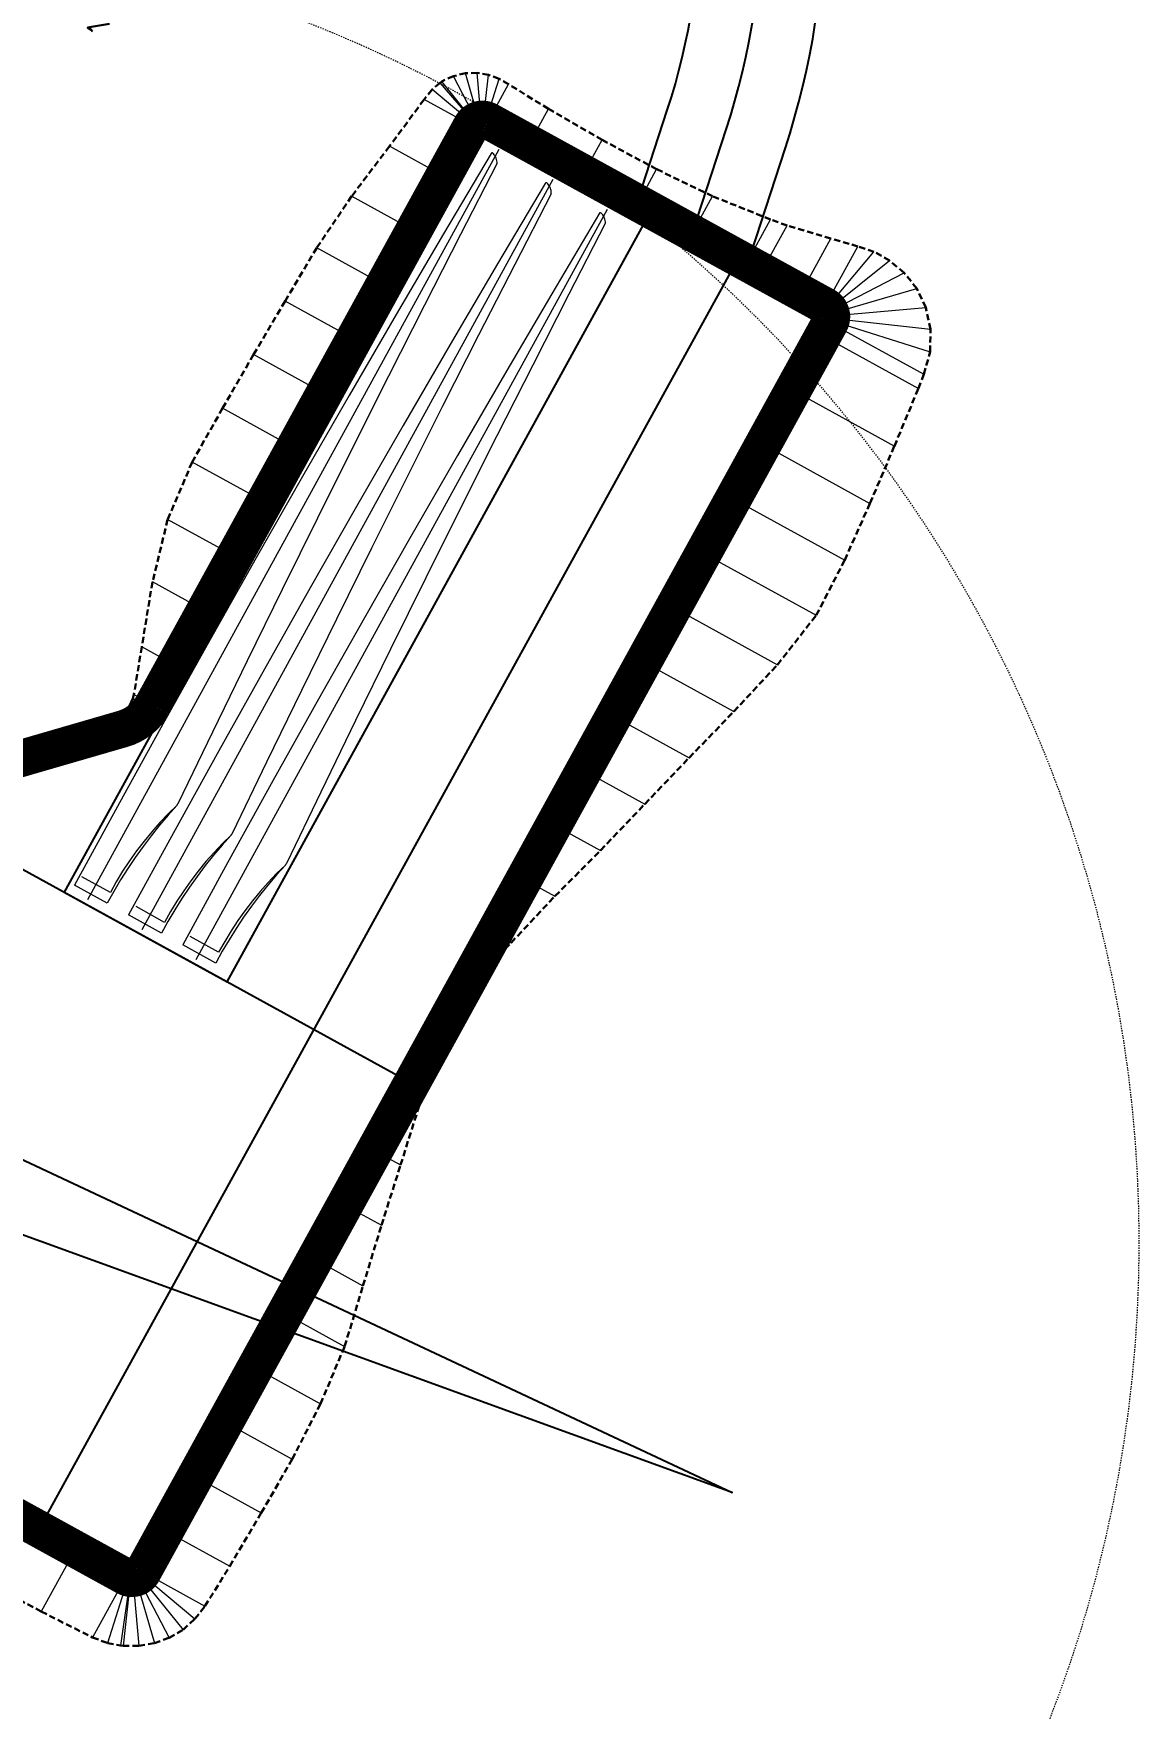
# Model space of a CAD drawing. Header units: metres. Extents: x 544752 to 548977, y 1840603 to 1844608.
# Drawn here: x 548340 to 548429.2, y 1841579.4 to 1841714.5 of the extents above; entities that cross this region are included whole.
import ezdxf

# ---------------------------------------------------------------- set-up
doc = ezdxf.new("R2010")
doc.units = ezdxf.units.M
doc.header["$MEASUREMENT"] = 0
doc.linetypes.add('ACAD_ISO02W100', pattern=[15, 12, -3])
doc.linetypes.add('Anordnung Grundriss$0$GESTRICHELT', pattern=[0.75, 0.5, -0.25])
doc.layers.add('Anordnung Grundriss$0$FBC-Windkraftstandort', color=7, linetype='Continuous')
doc.layers.add('C-ROAD', color=7, linetype='Continuous')
for name, color, linetype, lineweight in [('C-ROAD-CORR', 5, 'Continuous', 0), ('C-ROAD-SAMP-TEXT', 11, 'Continuous', 0), ('C-ROAD-STAN', 11, 'Continuous', 0), ('Line5', 5, 'Continuous', 13), ('Line7', 7, 'Continuous', 20), ('Đường', 5, 'ACAD_ISO02W100', 5)]:
    doc.layers.add(name, color=color, linetype=linetype, lineweight=lineweight)

# ---------------------------------------------------------------- blocks, each defined once
blk = doc.blocks.new('TB')
at = {"layer": 'Anordnung Grundriss$0$FBC-Windkraftstandort', "color": 1, "ltscale": 0.2}
blk.add_lwpolyline([(-10.82, 8.26), (15.12, 74.06), (-4.2, 8.21)], dxfattribs=at)
at = {"layer": 'Defpoints', "color": 5, "linetype": 'Anordnung Grundriss$0$GESTRICHELT', "lineweight": 5, "ltscale": 0.2}
blk.add_circle((-0.4, 0), 105.73, dxfattribs=at)
blk = doc.blocks.new('FREFEWRFERWF')
at = {"layer": 'Line5', "color": 5}
for p, q in [((-12.76, -0.82), (-14.44, 70.21)), ((-7.21, -0.68), (-8.89, 70.34)), ((-1.67, -0.55), (-3.35, 70.47)), ((-14.24, 0.57), (-11.33, 0.64)), ((-8.7, 0.7), (-5.79, 0.77)), ((-3.36, -0.08), (0, 0)), ((-3.16, 0.83), (-0.25, 0.9)), ((-14.45, -0.34), (-11.09, -0.26)), ((-8.91, -0.21), (-5.54, -0.13))]:
    blk.add_line(p, q, dxfattribs=at)
at = {"layer": 'Line5', "color": 5, "flags": 128}
for points in [[(-14.86, 69.09), (-14.81, 69.18), (-14.74, 69.28), (-14.67, 69.36), (-14.59, 69.44), (-14.5, 69.5), (-14.4, 69.56), (-14.3, 69.61), (-14.19, 69.65), (-14.08, 69.68)], [(-14.08, 69.68), (-14.07, 69.68), (-14.05, 69.68), (-14.03, 69.67), (-14.02, 69.67), (-14, 69.65), (-13.99, 69.64), (-13.98, 69.63), (-13.98, 69.61), (-13.98, 69.59)], [(-13.98, 69.59), (-13.51, 61.84), (-13.08, 54.08), (-12.69, 46.32), (-12.33, 38.56), (-12.01, 30.8), (-11.73, 23.04), (-11.48, 15.27), (-11.26, 7.5), (-11.09, -0.26)], [(-9.32, 69.22), (-9.27, 69.32), (-9.2, 69.41), (-9.13, 69.49), (-9.04, 69.57), (-8.95, 69.64), (-8.86, 69.69), (-8.76, 69.74), (-8.65, 69.78), (-8.54, 69.81)], [(-8.54, 69.81), (-8.52, 69.81), (-8.51, 69.81), (-8.49, 69.8), (-8.47, 69.8), (-8.46, 69.79), (-8.45, 69.77), (-8.44, 69.76), (-8.44, 69.74), (-8.43, 69.72)], [(-8.43, 69.72), (-7.97, 61.97), (-7.54, 54.21), (-7.15, 46.45), (-6.79, 38.69), (-6.47, 30.93), (-6.18, 23.17), (-5.93, 15.4), (-5.72, 7.64), (-5.54, -0.13)], [(-3.78, 69.35), (-3.72, 69.45), (-3.66, 69.54), (-3.58, 69.62), (-3.5, 69.7), (-3.41, 69.77), (-3.31, 69.83), (-3.21, 69.87), (-3.11, 69.91), (-3, 69.94)], [(-3, 69.94), (-2.98, 69.94), (-2.96, 69.94), (-2.95, 69.94), (-2.93, 69.93), (-2.92, 69.92), (-2.91, 69.9), (-2.9, 69.89), (-2.89, 69.87), (-2.89, 69.86)], [(-2.89, 69.86), (-2.43, 62.1), (-2, 54.34), (-1.6, 46.58), (-1.25, 38.82), (-0.93, 31.06), (-0.64, 23.3), (-0.39, 15.53), (-0.18, 7.77), (0, 0)], [(-14.87, 69.05), (-14.9, 62.45), (-14.95, 55.86), (-15.03, 49.26), (-15.12, 42.67), (-15.24, 36.07), (-15.39, 29.48), (-15.56, 22.88), (-15.75, 16.29), (-15.96, 9.7)], [(-14.87, 69.05), (-14.87, 69.05), (-14.87, 69.06), (-14.87, 69.06), (-14.87, 69.07), (-14.87, 69.07), (-14.87, 69.07), (-14.87, 69.08), (-14.87, 69.08), (-14.86, 69.09)], [(-9.33, 69.18), (-9.36, 62.58), (-9.41, 55.99), (-9.48, 49.39), (-9.58, 42.8), (-9.7, 36.2), (-9.85, 29.61), (-10.01, 23.01), (-10.2, 16.42), (-10.42, 9.83)], [(-9.33, 69.18), (-9.33, 69.18), (-9.33, 69.19), (-9.33, 69.19), (-9.33, 69.2), (-9.33, 69.2), (-9.33, 69.21), (-9.33, 69.21), (-9.32, 69.21), (-9.32, 69.22)], [(-3.79, 69.31), (-3.82, 62.71), (-3.87, 56.12), (-3.94, 49.52), (-4.04, 42.93), (-4.16, 36.33), (-4.3, 29.74), (-4.47, 23.14), (-4.66, 16.55), (-4.87, 9.96)], [(-3.79, 69.31), (-3.79, 69.31), (-3.79, 69.32), (-3.79, 69.32), (-3.79, 69.33), (-3.78, 69.33), (-3.78, 69.34), (-3.78, 69.34), (-3.78, 69.35), (-3.78, 69.35)], [(-10.4, 9.69), (-10.4, 9.7), (-10.41, 9.72), (-10.41, 9.73), (-10.41, 9.75), (-10.41, 9.76), (-10.42, 9.78), (-10.42, 9.8), (-10.42, 9.81), (-10.42, 9.83)], [(-4.86, 9.82), (-4.86, 9.83), (-4.86, 9.85), (-4.87, 9.86), (-4.87, 9.88), (-4.87, 9.9), (-4.87, 9.91), (-4.87, 9.93), (-4.87, 9.94), (-4.87, 9.96)], [(-4.86, 9.82), (-4.51, 8.85), (-4.21, 7.88), (-3.94, 6.89), (-3.72, 5.9), (-3.53, 4.9), (-3.38, 3.89), (-3.26, 2.87), (-3.19, 1.85), (-3.16, 0.83)], [(-4.86, 9.82), (-4.56, 8.74), (-4.29, 7.66), (-4.06, 6.57), (-3.86, 5.47), (-3.69, 4.37), (-3.56, 3.26), (-3.46, 2.15), (-3.39, 1.04), (-3.36, -0.08)], [(-15.94, 9.55), (-15.95, 9.57), (-15.95, 9.59), (-15.95, 9.6), (-15.96, 9.62), (-15.96, 9.63), (-15.96, 9.65), (-15.96, 9.67), (-15.96, 9.68), (-15.96, 9.7)], [(-15.94, 9.55), (-15.6, 8.59), (-15.3, 7.62), (-15.03, 6.63), (-14.8, 5.64), (-14.61, 4.63), (-14.46, 3.63), (-14.35, 2.61), (-14.28, 1.59), (-14.24, 0.57)], [(-15.94, 9.55), (-15.64, 8.48), (-15.38, 7.4), (-15.14, 6.31), (-14.95, 5.21), (-14.78, 4.11), (-14.65, 3), (-14.55, 1.89), (-14.48, 0.77), (-14.45, -0.34)], [(-10.4, 9.69), (-10.06, 8.72), (-9.75, 7.75), (-9.49, 6.76), (-9.26, 5.77), (-9.07, 4.77), (-8.92, 3.76), (-8.81, 2.74), (-8.73, 1.72), (-8.7, 0.7)], [(-10.4, 9.69), (-10.1, 8.61), (-9.83, 7.53), (-9.6, 6.44), (-9.4, 5.34), (-9.24, 4.24), (-9.1, 3.13), (-9, 2.02), (-8.94, 0.9), (-8.91, -0.21)]]:
    blk.add_lwpolyline(points, dxfattribs=at)
at = {"layer": 'Line7', "color": 7}
for p, q in [((-10.41, 9.76), (-10.41, 9.76)), ((-10.41, 9.76), (-10.41, 9.76)), ((-10.41, 9.76), (-10.41, 9.76)), ((-5.78, 9.87), (-5.78, 9.87)), ((-5.78, 9.87), (-5.78, 9.87)), ((-5.78, 9.87), (-5.78, 9.87)), ((-4.87, 9.89), (-4.87, 9.89)), ((-4.87, 9.89), (-4.87, 9.89)), ((-4.87, 9.89), (-4.87, 9.89)), ((-0.24, 10), (-0.24, 10)), ((-0.24, 10), (-0.24, 10)), ((-0.24, 10), (-0.24, 10)), ((-15.96, 9.63), (-15.96, 9.63)), ((-15.96, 9.63), (-15.96, 9.63)), ((-15.96, 9.63), (-15.96, 9.63)), ((-11.32, 9.73), (-11.32, 9.73)), ((-11.32, 9.73), (-11.32, 9.73)), ((-11.32, 9.73), (-11.32, 9.73))]:
    blk.add_line(p, q, dxfattribs=at)
blk = doc.blocks.new('RFEWF34RF')
blk.add_lwpolyline([(467558.37, 1441381.47), (467628.37, 1441381.47), (467628.37, 1441366.47), (467558.37, 1441366.47)], close=True)
at = {"xscale": 0.9, "yscale": 0.9714285714285716, "zscale": 0.9714285714285716, "rotation": 268.6444939923905}
blk.add_blockref('FREFEWRFERWF', (467559.27, 1441366.93), dxfattribs=at)
blk = doc.blocks.new('GFERFERF')
blk.add_lwpolyline([(467513.37, 1441358.47), (467628.37, 1441358.47), (467628.37, 1441366.47), (467513.37, 1441366.47)], close=True)
blk = doc.blocks.new('VƯERFEWRFER')
blk.add_lwpolyline([(467558.37, 1441403.47), (467513.37, 1441403.47), (467513.37, 1441358.47), (467558.37, 1441358.47)], close=True)
blk = doc.blocks.new('fcwdăed')
at = {"xscale": -1, "rotation": 19.89216182940478}
for name, p in [('GFERFERF', (1396356.81, 242240.54, -3.32)), ('VƯERFEWRFER', (1396369.4, 242205.74, -3.32)), ('RFEWF34RF', (1396367.36, 242211.39, -3.32))]:
    blk.add_blockref(name, p, dxfattribs=at)
blk = doc.blocks.new('STA')
blk.add_circle((0, 0), 0.036)
blk = doc.blocks.new('PI')
h = blk.add_hatch(color=256)
h.dxf.hatch_style = 1
h.paths.add_polyline_path([(0.011, 0, 1), (-0.011, 0, 1)])
at = {"xscale": 0.3048, "yscale": 0.3048, "zscale": 0.3048}
blk.add_blockref('STA', (0, 0), dxfattribs=at)

msp = doc.modelspace()

# ---------------------------------------------------------------- linework, layer by layer
at = {"elevation": 524.81}
for points in [[(548397.89, 1841696.85), (548400.61, 1841705.2, 0.16172), (548400.4, 1841746.18), (548382.92, 1841797.88)], [(548393.13, 1841698.4), (548395.86, 1841706.75, 0.16172), (548395.66, 1841744.58), (548378.18, 1841796.28)], [(548388.38, 1841699.95), (548391.11, 1841708.3, 0.16172), (548390.92, 1841742.98), (548373.45, 1841794.68)]]:
    msp.add_lwpolyline(points, format="xyb", dxfattribs=at)
at = {"layer": 'C-ROAD', "color": 3, "linetype": 'Continuous', "lineweight": 13}
for p, q in [((548375.8, 1841707.93), (548375.32, 1841707.06)), ((548376.68, 1841707.45), (548375.8, 1841707.93)), ((548404.71, 1841692.03), (548403.84, 1841692.51)), ((548404.23, 1841691.15), (548404.71, 1841692.03)), ((548349.62, 1841660.32), (548348.81, 1841658.86)), ((548348.81, 1841658.86), (548347.21, 1841658.4)), ((548347.46, 1841589.99), (548348.33, 1841589.51)), ((548348.33, 1841589.51), (548348.82, 1841590.39))]:
    msp.add_line(p, q, dxfattribs=at)
at = {"layer": 'C-ROAD', "color": 1, "linetype": 'ACAD_ISO02W100', "lineweight": -3, "ltscale": 0.1, "const_width": 3, "flags": 128}
for points in [[(548376.68, 1841707.45, 0.414211), (548375.32, 1841707.06)], [(548404.23, 1841691.15, 0.414214), (548403.84, 1841692.51)], [(548349.62, 1841660.32, -0.19891), (548347.21, 1841658.4)], [(548347.46, 1841589.99, 0.414214), (548348.82, 1841590.39)]]:
    msp.add_lwpolyline(points, format="xyb", dxfattribs=at)
at = {"layer": 'C-ROAD', "color": 1, "linetype": 'ACAD_ISO02W100', "lineweight": 60, "ltscale": 0.1, "const_width": 3, "flags": 128}
for points in [[(548403.84, 1841692.51), (548376.68, 1841707.45)], [(548375.32, 1841707.06), (548349.62, 1841660.32)], [(548348.82, 1841590.39), (548404.23, 1841691.15)], [(548347.21, 1841658.4), (548330.2, 1841653.46)], [(548308.03, 1841611.68), (548347.46, 1841589.99)]]:
    msp.add_lwpolyline(points, dxfattribs=at)
at = {"layer": 'C-ROAD-CORR', "color": 160, "linetype": 'Continuous'}
for p, q in [((548376.11, 1841707.57, 524.82), (548375.78, 1841711.31, 522.32)), ((548376.11, 1841707.57, 524.82), (548375.78, 1841711.31, 522.32)), ((548376.11, 1841707.57, 524.82), (548375.78, 1841711.31, 522.32)), ((548376.11, 1841707.57, 524.82), (548375.78, 1841711.31, 522.32)), ((548375.43, 1841707.22, 524.83), (548372.15, 1841709.97, 521.98)), ((548375.43, 1841707.22, 524.83), (548372.15, 1841709.97, 521.98)), ((548375.43, 1841707.22, 524.83), (548372.15, 1841709.97, 521.98)), ((548375.43, 1841707.22, 524.83), (548372.15, 1841709.97, 521.98)), ((548375.54, 1841707.33, 524.83), (548372.78, 1841710.51, 522.02)), ((548375.54, 1841707.33, 524.83), (548372.78, 1841710.51, 522.02)), ((548375.54, 1841707.33, 524.83), (548372.78, 1841710.51, 522.02)), ((548375.54, 1841707.33, 524.83), (548372.78, 1841710.51, 522.02)), ((548375.57, 1841707.35, 524.83), (548372.94, 1841710.63, 522.03)), ((548375.57, 1841707.35, 524.83), (548372.94, 1841710.63, 522.03)), ((548375.57, 1841707.35, 524.83), (548372.94, 1841710.63, 522.03)), ((548375.57, 1841707.35, 524.83), (548372.94, 1841710.63, 522.03)), ((548375.73, 1841707.46, 524.82), (548373.86, 1841711.06, 522.12)), ((548375.73, 1841707.46, 524.82), (548373.86, 1841711.06, 522.12)), ((548375.73, 1841707.46, 524.82), (548373.86, 1841711.06, 522.12)), ((548375.73, 1841707.46, 524.82), (548373.86, 1841711.06, 522.12)), ((548375.91, 1841707.53, 524.82), (548374.83, 1841711.28, 522.22)), ((548375.91, 1841707.53, 524.82), (548374.83, 1841711.28, 522.22)), ((548375.91, 1841707.53, 524.82), (548374.83, 1841711.28, 522.22)), ((548375.91, 1841707.53, 524.82), (548374.83, 1841711.28, 522.22)), ((548376.3, 1841707.57, 524.81), (548376.7, 1841711.15, 522.41)), ((548376.3, 1841707.57, 524.81), (548376.7, 1841711.15, 522.41)), ((548376.3, 1841707.57, 524.81), (548376.7, 1841711.15, 522.41)), ((548376.3, 1841707.57, 524.81), (548376.7, 1841711.15, 522.41)), ((548376.5, 1841707.53, 524.81), (548377.54, 1841710.84, 522.5)), ((548376.5, 1841707.53, 524.81), (548377.54, 1841710.84, 522.5)), ((548376.5, 1841707.53, 524.81), (548377.54, 1841710.84, 522.5)), ((548376.5, 1841707.53, 524.81), (548377.54, 1841710.84, 522.5)), ((548376.68, 1841707.45, 524.81), (548378.3, 1841710.4, 522.57)), ((548376.68, 1841707.45, 524.81), (548378.3, 1841710.4, 522.57)), ((548376.68, 1841707.45, 524.81), (548378.3, 1841710.4, 522.57)), ((548376.68, 1841707.45, 524.81), (548378.3, 1841710.4, 522.57)), ((548375.32, 1841707.06, 524.83), (548371.49, 1841709.16, 521.92)), ((548375.32, 1841707.06, 524.83), (548371.49, 1841709.16, 521.92)), ((548375.32, 1841707.06, 524.83), (548371.49, 1841709.16, 521.92)), ((548375.32, 1841707.06, 524.83), (548371.49, 1841709.16, 521.92)), ((548379.99, 1841705.63, 524.81), (548381.52, 1841708.41, 522.7)), ((548379.99, 1841705.63, 524.81), (548381.52, 1841708.41, 522.7)), ((548379.99, 1841705.63, 524.81), (548381.52, 1841708.41, 522.7)), ((548379.99, 1841705.63, 524.81), (548381.52, 1841708.41, 522.7)), ((548384.37, 1841703.22, 524.81), (548385.85, 1841705.91, 522.76)), ((548384.37, 1841703.22, 524.81), (548385.85, 1841705.91, 522.76)), ((548384.37, 1841703.22, 524.81), (548385.85, 1841705.91, 522.76)), ((548384.37, 1841703.22, 524.81), (548385.85, 1841705.91, 522.76)), ((548373.08, 1841702.98, 524.93), (548368.71, 1841705.39, 521.6)), ((548373.08, 1841702.98, 524.93), (548368.71, 1841705.39, 521.6)), ((548373.08, 1841702.98, 524.93), (548368.71, 1841705.39, 521.6)), ((548373.08, 1841702.98, 524.93), (548368.71, 1841705.39, 521.6)), ((548388.75, 1841700.81, 524.81), (548390.25, 1841703.54, 522.74)), ((548388.75, 1841700.81, 524.81), (548390.25, 1841703.54, 522.74)), ((548388.75, 1841700.81, 524.81), (548390.25, 1841703.54, 522.74)), ((548388.75, 1841700.81, 524.81), (548390.25, 1841703.54, 522.74)), ((548370.67, 1841698.6, 525.03), (548365.65, 1841701.36, 521.21)), ((548370.67, 1841698.6, 525.03), (548365.65, 1841701.36, 521.21)), ((548370.67, 1841698.6, 525.03), (548365.65, 1841701.36, 521.21)), ((548370.67, 1841698.6, 525.03), (548365.65, 1841701.36, 521.21)), ((548393.13, 1841698.4, 524.81), (548394.76, 1841701.36, 522.56)), ((548393.13, 1841698.4, 524.81), (548394.76, 1841701.36, 522.56)), ((548393.13, 1841698.4, 524.81), (548394.76, 1841701.36, 522.56)), ((548393.13, 1841698.4, 524.81), (548394.76, 1841701.36, 522.56)), ((548397.51, 1841695.99, 524.81), (548399.44, 1841699.49, 522.15)), ((548397.51, 1841695.99, 524.81), (548399.44, 1841699.49, 522.15)), ((548397.51, 1841695.99, 524.81), (548399.44, 1841699.49, 522.15)), ((548397.51, 1841695.99, 524.81), (548399.44, 1841699.49, 522.15)), ((548398.73, 1841695.32, 524.81), (548400.76, 1841699, 522.01)), ((548398.73, 1841695.32, 524.81), (548400.76, 1841699, 522.01)), ((548398.73, 1841695.32, 524.81), (548400.76, 1841699, 522.01)), ((548398.73, 1841695.32, 524.81), (548400.76, 1841699, 522.01)), ((548401.9, 1841693.58, 524.81), (548404.3, 1841697.95, 521.49)), ((548401.9, 1841693.58, 524.81), (548404.3, 1841697.95, 521.49)), ((548401.9, 1841693.58, 524.81), (548404.3, 1841697.95, 521.49)), ((548401.9, 1841693.58, 524.81), (548404.3, 1841697.95, 521.49)), ((548368.26, 1841694.22, 525.13), (548362.84, 1841697.2, 521.01)), ((548368.26, 1841694.22, 525.13), (548362.84, 1841697.2, 521.01)), ((548368.26, 1841694.22, 525.13), (548362.84, 1841697.2, 521.01)), ((548368.26, 1841694.22, 525.13), (548362.84, 1841697.2, 521.01)), ((548403.84, 1841692.51, 524.81), (548406.48, 1841697.32, 521.16)), ((548403.84, 1841692.51, 524.81), (548406.48, 1841697.32, 521.16)), ((548403.84, 1841692.51, 524.81), (548406.48, 1841697.32, 521.16)), ((548403.84, 1841692.51, 524.81), (548406.48, 1841697.32, 521.16)), ((548404, 1841692.4, 524.81), (548407.77, 1841696.88, 520.91)), ((548404, 1841692.4, 524.81), (548407.77, 1841696.88, 520.91)), ((548404, 1841692.4, 524.81), (548407.77, 1841696.88, 520.91)), ((548404, 1841692.4, 524.81), (548407.77, 1841696.88, 520.91)), ((548404.14, 1841692.26, 524.81), (548409.03, 1841696.18, 520.64)), ((548404.14, 1841692.26, 524.81), (548409.03, 1841696.18, 520.64)), ((548404.14, 1841692.26, 524.81), (548409.03, 1841696.18, 520.64)), ((548404.14, 1841692.26, 524.81), (548409.03, 1841696.18, 520.64)), ((548404.24, 1841692.1, 524.82), (548410.2, 1841695.19, 520.34)), ((548404.24, 1841692.1, 524.82), (548410.2, 1841695.19, 520.34)), ((548404.24, 1841692.1, 524.82), (548410.2, 1841695.19, 520.34)), ((548404.24, 1841692.1, 524.82), (548410.2, 1841695.19, 520.34)), ((548404.32, 1841691.91, 524.82), (548411.23, 1841693.92, 520.02)), ((548404.32, 1841691.91, 524.82), (548411.23, 1841693.92, 520.02)), ((548404.32, 1841691.91, 524.82), (548411.23, 1841693.92, 520.02)), ((548404.32, 1841691.91, 524.82), (548411.23, 1841693.92, 520.02)), ((548365.85, 1841689.84, 525.23), (548360.29, 1841692.9, 521)), ((548365.85, 1841689.84, 525.23), (548360.29, 1841692.9, 521)), ((548365.85, 1841689.84, 525.23), (548360.29, 1841692.9, 521)), ((548365.85, 1841689.84, 525.23), (548360.29, 1841692.9, 521)), ((548404.23, 1841691.15, 524.83), (548411.79, 1841687, 519.08)), ((548404.23, 1841691.15, 524.83), (548411.79, 1841687, 519.08)), ((548404.23, 1841691.15, 524.83), (548411.79, 1841687, 519.08)), ((548404.23, 1841691.15, 524.83), (548411.79, 1841687, 519.08)), ((548404.31, 1841691.33, 524.83), (548412.3, 1841688.81, 519.24)), ((548404.31, 1841691.33, 524.83), (548412.3, 1841688.81, 519.24)), ((548404.31, 1841691.33, 524.83), (548412.3, 1841688.81, 519.24)), ((548404.31, 1841691.33, 524.83), (548412.3, 1841688.81, 519.24)), ((548404.35, 1841691.72, 524.82), (548411.96, 1841692.38, 519.73)), ((548404.35, 1841691.72, 524.82), (548411.96, 1841692.38, 519.73)), ((548404.35, 1841691.72, 524.82), (548411.96, 1841692.38, 519.73)), ((548404.35, 1841691.72, 524.82), (548411.96, 1841692.38, 519.73)), ((548404.35, 1841691.52, 524.83), (548412.34, 1841690.64, 519.47)), ((548404.35, 1841691.52, 524.83), (548412.34, 1841690.64, 519.47)), ((548404.35, 1841691.52, 524.83), (548412.34, 1841690.64, 519.47)), ((548404.35, 1841691.52, 524.83), (548412.34, 1841690.64, 519.47)), ((548403.65, 1841690.09, 524.86), (548411.35, 1841685.85, 519)), ((548403.65, 1841690.09, 524.86), (548411.35, 1841685.85, 519)), ((548403.65, 1841690.09, 524.86), (548411.35, 1841685.85, 519)), ((548403.65, 1841690.09, 524.86), (548411.35, 1841685.85, 519)), ((548363.44, 1841685.46, 525.33), (548357.75, 1841688.59, 521)), ((548363.44, 1841685.46, 525.33), (548357.75, 1841688.59, 521)), ((548363.44, 1841685.46, 525.33), (548357.75, 1841688.59, 521)), ((548363.44, 1841685.46, 525.33), (548357.75, 1841688.59, 521)), ((548401.24, 1841685.71, 524.96), (548409.42, 1841681.21, 518.73)), ((548401.24, 1841685.71, 524.96), (548409.42, 1841681.21, 518.73)), ((548401.24, 1841685.71, 524.96), (548409.42, 1841681.21, 518.73)), ((548401.24, 1841685.71, 524.96), (548409.42, 1841681.21, 518.73)), ((548361.03, 1841681.08, 525.43), (548355.25, 1841684.26, 521.03)), ((548361.03, 1841681.08, 525.43), (548355.25, 1841684.26, 521.03)), ((548361.03, 1841681.08, 525.43), (548355.25, 1841684.26, 521.03)), ((548361.03, 1841681.08, 525.43), (548355.25, 1841684.26, 521.03)), ((548398.83, 1841681.33, 525.06), (548407.45, 1841676.59, 518.5)), ((548398.83, 1841681.33, 525.06), (548407.45, 1841676.59, 518.5)), ((548398.83, 1841681.33, 525.06), (548407.45, 1841676.59, 518.5)), ((548398.83, 1841681.33, 525.06), (548407.45, 1841676.59, 518.5)), ((548358.62, 1841676.7, 525.53), (548352.79, 1841679.91, 521.09)), ((548358.62, 1841676.7, 525.53), (548352.79, 1841679.91, 521.09)), ((548358.62, 1841676.7, 525.53), (548352.79, 1841679.91, 521.09)), ((548358.62, 1841676.7, 525.53), (548352.79, 1841679.91, 521.09)), ((548396.42, 1841676.95, 525.16), (548405.41, 1841672.01, 518.32)), ((548396.42, 1841676.95, 525.16), (548405.41, 1841672.01, 518.32)), ((548396.42, 1841676.95, 525.16), (548405.41, 1841672.01, 518.32)), ((548396.42, 1841676.95, 525.16), (548405.41, 1841672.01, 518.32)), ((548356.21, 1841672.32, 525.63), (548350.82, 1841675.28, 521.52)), ((548356.21, 1841672.32, 525.63), (548350.82, 1841675.28, 521.52)), ((548356.21, 1841672.32, 525.63), (548350.82, 1841675.28, 521.52)), ((548356.21, 1841672.32, 525.63), (548350.82, 1841675.28, 521.52)), ((548394.01, 1841672.57, 525.26), (548403.12, 1841667.56, 518.33)), ((548394.01, 1841672.57, 525.26), (548403.12, 1841667.56, 518.33)), ((548394.01, 1841672.57, 525.26), (548403.12, 1841667.56, 518.33)), ((548394.01, 1841672.57, 525.26), (548403.12, 1841667.56, 518.33)), ((548353.8, 1841667.94, 525.73), (548349.6, 1841670.25, 522.53)), ((548353.8, 1841667.94, 525.73), (548349.6, 1841670.25, 522.53)), ((548353.8, 1841667.94, 525.73), (548349.6, 1841670.25, 522.53)), ((548353.8, 1841667.94, 525.73), (548349.6, 1841670.25, 522.53)), ((548391.6, 1841668.19, 525.36), (548399.99, 1841663.57, 518.97)), ((548391.6, 1841668.19, 525.36), (548399.99, 1841663.57, 518.97)), ((548391.6, 1841668.19, 525.36), (548399.99, 1841663.57, 518.97)), ((548391.6, 1841668.19, 525.36), (548399.99, 1841663.57, 518.97)), ((548351.39, 1841663.55, 525.83), (548348.73, 1841665.02, 523.8)), ((548351.39, 1841663.55, 525.83), (548348.73, 1841665.02, 523.8)), ((548351.39, 1841663.55, 525.83), (548348.73, 1841665.02, 523.8)), ((548351.39, 1841663.55, 525.83), (548348.73, 1841665.02, 523.8)), ((548389.19, 1841663.8, 525.46), (548396.48, 1841659.8, 519.91)), ((548389.19, 1841663.8, 525.46), (548396.48, 1841659.8, 519.91)), ((548389.19, 1841663.8, 525.46), (548396.48, 1841659.8, 519.91)), ((548389.19, 1841663.8, 525.46), (548396.48, 1841659.8, 519.91)), ((548348.17, 1841658.82, 525.94), (548347.48, 1841659.97, 525.05)), ((548348.17, 1841658.82, 525.94), (548347.48, 1841659.97, 525.05)), ((548348.17, 1841658.82, 525.94), (548347.48, 1841659.97, 525.05)), ((548348.17, 1841658.82, 525.94), (548347.48, 1841659.97, 525.05)), ((548348.61, 1841659.12, 525.93), (548347.71, 1841660.24, 524.97)), ((548348.61, 1841659.12, 525.93), (548347.71, 1841660.24, 524.97)), ((548348.61, 1841659.12, 525.93), (548347.71, 1841660.24, 524.97)), ((548348.61, 1841659.12, 525.93), (548347.71, 1841660.24, 524.97)), ((548348.81, 1841659.3, 525.93), (548347.81, 1841660.39, 524.94)), ((548348.81, 1841659.3, 525.93), (548347.81, 1841660.39, 524.94)), ((548348.81, 1841659.3, 525.93), (548347.81, 1841660.39, 524.94)), ((548348.81, 1841659.3, 525.93), (548347.81, 1841660.39, 524.94)), ((548348.99, 1841659.48, 525.92), (548347.89, 1841660.54, 524.9)), ((548348.99, 1841659.48, 525.92), (548347.89, 1841660.54, 524.9)), ((548348.99, 1841659.48, 525.92), (548347.89, 1841660.54, 524.9)), ((548348.99, 1841659.48, 525.92), (548347.89, 1841660.54, 524.9)), ((548349.33, 1841659.88, 525.91), (548348.02, 1841660.85, 524.82)), ((548349.33, 1841659.88, 525.91), (548348.02, 1841660.85, 524.82)), ((548349.33, 1841659.88, 525.91), (548348.02, 1841660.85, 524.82)), ((548349.33, 1841659.88, 525.91), (548348.02, 1841660.85, 524.82)), ((548349.62, 1841660.32, 525.9), (548348.1, 1841661.16, 524.75)), ((548349.62, 1841660.32, 525.9), (548348.1, 1841661.16, 524.75)), ((548349.62, 1841660.32, 525.9), (548348.1, 1841661.16, 524.75)), ((548349.62, 1841660.32, 525.9), (548348.1, 1841661.16, 524.75)), ((548347.21, 1841658.4, 525.96), (548346.88, 1841659.54, 525.17)), ((548347.21, 1841658.4, 525.96), (548346.88, 1841659.54, 525.17)), ((548347.21, 1841658.4, 525.96), (548346.88, 1841659.54, 525.17)), ((548347.21, 1841658.4, 525.96), (548346.88, 1841659.54, 525.17)), ((548347.71, 1841658.58, 525.95), (548347.2, 1841659.73, 525.11)), ((548347.71, 1841658.58, 525.95), (548347.2, 1841659.73, 525.11)), ((548347.71, 1841658.58, 525.95), (548347.2, 1841659.73, 525.11)), ((548347.71, 1841658.58, 525.95), (548347.2, 1841659.73, 525.11)), ((548386.78, 1841659.42, 525.56), (548392.87, 1841656.07, 520.92)), ((548386.78, 1841659.42, 525.56), (548392.87, 1841656.07, 520.92)), ((548386.78, 1841659.42, 525.56), (548392.87, 1841656.07, 520.92)), ((548386.78, 1841659.42, 525.56), (548392.87, 1841656.07, 520.92)), ((548344.18, 1841657.52, 526), (548344, 1841658.17, 525.55)), ((548344.18, 1841657.52, 526), (548344, 1841658.17, 525.55)), ((548344.18, 1841657.52, 526), (548344, 1841658.17, 525.55)), ((548344.18, 1841657.52, 526), (548344, 1841658.17, 525.55)), ((548384.37, 1841655.04, 525.66), (548389.29, 1841652.33, 521.91)), ((548384.37, 1841655.04, 525.66), (548389.29, 1841652.33, 521.91)), ((548384.37, 1841655.04, 525.66), (548389.29, 1841652.33, 521.91)), ((548384.37, 1841655.04, 525.66), (548389.29, 1841652.33, 521.91)), ((548381.96, 1841650.66, 525.76), (548385.72, 1841648.59, 522.9)), ((548381.96, 1841650.66, 525.76), (548385.72, 1841648.59, 522.9)), ((548381.96, 1841650.66, 525.76), (548385.72, 1841648.59, 522.9)), ((548381.96, 1841650.66, 525.76), (548385.72, 1841648.59, 522.9)), ((548379.55, 1841646.28, 525.86), (548382.05, 1841644.91, 523.96)), ((548379.55, 1841646.28, 525.86), (548382.05, 1841644.91, 523.96)), ((548379.55, 1841646.28, 525.86), (548382.05, 1841644.91, 523.96)), ((548379.55, 1841646.28, 525.86), (548382.05, 1841644.91, 523.96)), ((548377.14, 1841641.9, 525.96), (548378.51, 1841641.14, 524.92)), ((548377.14, 1841641.9, 525.96), (548378.51, 1841641.14, 524.92)), ((548377.14, 1841641.9, 525.96), (548378.51, 1841641.14, 524.92)), ((548377.14, 1841641.9, 525.96), (548378.51, 1841641.14, 524.92)), ((548374.73, 1841637.52, 526.06), (548374.92, 1841637.41, 525.91)), ((548374.73, 1841637.52, 526.06), (548374.92, 1841637.41, 525.91)), ((548374.73, 1841637.52, 526.06), (548374.92, 1841637.41, 525.91)), ((548374.73, 1841637.52, 526.06), (548374.92, 1841637.41, 525.91)), ((548372.33, 1841633.14, 526.16), (548372.79, 1841632.88, 526.68)), ((548372.33, 1841633.14, 526.16), (548372.79, 1841632.88, 526.68)), ((548372.33, 1841633.14, 526.16), (548372.79, 1841632.88, 526.68)), ((548372.33, 1841633.14, 526.16), (548372.79, 1841632.88, 526.68)), ((548369.92, 1841628.75, 526.26), (548371.13, 1841628.09, 527.64)), ((548369.92, 1841628.75, 526.26), (548371.13, 1841628.09, 527.64)), ((548369.92, 1841628.75, 526.26), (548371.13, 1841628.09, 527.64)), ((548369.92, 1841628.75, 526.26), (548371.13, 1841628.09, 527.64)), ((548367.51, 1841624.37, 526.36), (548369.6, 1841623.22, 528.75)), ((548367.51, 1841624.37, 526.36), (548369.6, 1841623.22, 528.75)), ((548367.51, 1841624.37, 526.36), (548369.6, 1841623.22, 528.75)), ((548367.51, 1841624.37, 526.36), (548369.6, 1841623.22, 528.75)), ((548365.1, 1841619.99, 526.46), (548368.06, 1841618.36, 529.84)), ((548365.1, 1841619.99, 526.46), (548368.06, 1841618.36, 529.84)), ((548365.1, 1841619.99, 526.46), (548368.06, 1841618.36, 529.84)), ((548365.1, 1841619.99, 526.46), (548368.06, 1841618.36, 529.84)), ((548362.69, 1841615.61, 526.56), (548366.57, 1841613.47, 530.99)), ((548362.69, 1841615.61, 526.56), (548366.57, 1841613.47, 530.99)), ((548362.69, 1841615.61, 526.56), (548366.57, 1841613.47, 530.99)), ((548362.69, 1841615.61, 526.56), (548366.57, 1841613.47, 530.99)), ((548360.28, 1841611.23, 526.66), (548365.09, 1841608.58, 532.15)), ((548360.28, 1841611.23, 526.66), (548365.09, 1841608.58, 532.15)), ((548360.28, 1841611.23, 526.66), (548365.09, 1841608.58, 532.15)), ((548360.28, 1841611.23, 526.66), (548365.09, 1841608.58, 532.15)), ((548357.87, 1841606.85, 526.76), (548363.14, 1841603.95, 532.77)), ((548357.87, 1841606.85, 526.76), (548363.14, 1841603.95, 532.77)), ((548357.87, 1841606.85, 526.76), (548363.14, 1841603.95, 532.77)), ((548357.87, 1841606.85, 526.76), (548363.14, 1841603.95, 532.77)), ((548355.46, 1841602.47, 526.86), (548360.87, 1841599.49, 533.03)), ((548355.46, 1841602.47, 526.86), (548360.87, 1841599.49, 533.03)), ((548355.46, 1841602.47, 526.86), (548360.87, 1841599.49, 533.03)), ((548355.46, 1841602.47, 526.86), (548360.87, 1841599.49, 533.03)), ((548353.05, 1841598.09, 526.96), (548358.37, 1841595.16, 533.03)), ((548353.05, 1841598.09, 526.96), (548358.37, 1841595.16, 533.03)), ((548353.05, 1841598.09, 526.96), (548358.37, 1841595.16, 533.03)), ((548353.05, 1841598.09, 526.96), (548358.37, 1841595.16, 533.03)), ((548350.64, 1841593.71, 527.06), (548355.83, 1841590.85, 532.98)), ((548350.64, 1841593.71, 527.06), (548355.83, 1841590.85, 532.98)), ((548350.64, 1841593.71, 527.06), (548355.83, 1841590.85, 532.98)), ((548350.64, 1841593.71, 527.06), (548355.83, 1841590.85, 532.98)), ((548343.39, 1841592.23, 527.15), (548340.62, 1841587.2, 532.89)), ((548343.39, 1841592.23, 527.15), (548340.62, 1841587.2, 532.89)), ((548343.39, 1841592.23, 527.15), (548340.62, 1841587.2, 532.89)), ((548343.39, 1841592.23, 527.15), (548340.62, 1841587.2, 532.89)), ((548347.46, 1841589.99, 527.15), (548344.77, 1841585.11, 532.73)), ((548347.46, 1841589.99, 527.15), (548344.77, 1841585.11, 532.73)), ((548347.46, 1841589.99, 527.15), (548344.77, 1841585.11, 532.73)), ((548347.46, 1841589.99, 527.15), (548344.77, 1841585.11, 532.73)), ((548347.64, 1841589.91, 527.15), (548345.97, 1841584.66, 532.66)), ((548347.64, 1841589.91, 527.15), (548345.97, 1841584.66, 532.66)), ((548347.64, 1841589.91, 527.15), (548345.97, 1841584.66, 532.66)), ((548347.64, 1841589.91, 527.15), (548345.97, 1841584.66, 532.66)), ((548347.8, 1841589.88, 527.15), (548347.01, 1841584.46, 532.63)), ((548347.8, 1841589.88, 527.15), (548347.01, 1841584.46, 532.63)), ((548347.8, 1841589.88, 527.15), (548347.01, 1841584.46, 532.63)), ((548347.8, 1841589.88, 527.15), (548347.01, 1841584.46, 532.63)), ((548347.83, 1841589.87, 527.15), (548347.23, 1841584.43, 532.63)), ((548347.83, 1841589.87, 527.15), (548347.23, 1841584.43, 532.63)), ((548347.83, 1841589.87, 527.15), (548347.23, 1841584.43, 532.63)), ((548347.83, 1841589.87, 527.15), (548347.23, 1841584.43, 532.63)), ((548348.02, 1841589.87, 527.15), (548348.5, 1841584.42, 532.62)), ((548348.02, 1841589.87, 527.15), (548348.5, 1841584.42, 532.62)), ((548348.02, 1841589.87, 527.15), (548348.5, 1841584.42, 532.62)), ((548348.02, 1841589.87, 527.15), (548348.5, 1841584.42, 532.62)), ((548348.22, 1841589.91, 527.15), (548349.75, 1841584.65, 532.63)), ((548348.22, 1841589.91, 527.15), (548349.75, 1841584.65, 532.63)), ((548348.22, 1841589.91, 527.15), (548349.75, 1841584.65, 532.63)), ((548348.22, 1841589.91, 527.15), (548349.75, 1841584.65, 532.63)), ((548348.4, 1841589.98, 527.14), (548350.94, 1841585.08, 532.66)), ((548348.4, 1841589.98, 527.14), (548350.94, 1841585.08, 532.66)), ((548348.4, 1841589.98, 527.14), (548350.94, 1841585.08, 532.66)), ((548348.4, 1841589.98, 527.14), (548350.94, 1841585.08, 532.66)), ((548348.56, 1841590.09, 527.14), (548352.06, 1841585.73, 532.73)), ((548348.56, 1841590.09, 527.14), (548352.06, 1841585.73, 532.73)), ((548348.56, 1841590.09, 527.14), (548352.06, 1841585.73, 532.73)), ((548348.56, 1841590.09, 527.14), (548352.06, 1841585.73, 532.73)), ((548348.7, 1841590.22, 527.14), (548353.01, 1841586.6, 532.77)), ((548348.7, 1841590.22, 527.14), (548353.01, 1841586.6, 532.77)), ((548348.7, 1841590.22, 527.14), (548353.01, 1841586.6, 532.77)), ((548348.7, 1841590.22, 527.14), (548353.01, 1841586.6, 532.77)), ((548348.82, 1841590.39, 527.13), (548353.83, 1841587.63, 532.86)), ((548348.82, 1841590.39, 527.13), (548353.83, 1841587.63, 532.86)), ((548348.82, 1841590.39, 527.13), (548353.83, 1841587.63, 532.86)), ((548348.82, 1841590.39, 527.13), (548353.83, 1841587.63, 532.86))]:
    msp.add_line(p, q, dxfattribs=at)
at = {"layer": 'C-ROAD-CORR', "color": 11, "linetype": 'Anordnung Grundriss$0$GESTRICHELT', "lineweight": 30}
for points in [[(548336.22, 1841589.56, 532.95), (548340.62, 1841587.2, 532.89), (548344.77, 1841585.11, 532.73), (548345.97, 1841584.66, 532.66), (548347.01, 1841584.46, 532.63), (548347.23, 1841584.43, 532.63), (548348.5, 1841584.42, 532.62), (548349.75, 1841584.65, 532.63), (548350.94, 1841585.08, 532.66), (548352.06, 1841585.73, 532.73), (548353.01, 1841586.6, 532.77), (548353.83, 1841587.63, 532.86), (548355.83, 1841590.85, 532.98), (548358.37, 1841595.16, 533.03), (548360.87, 1841599.49, 533.03), (548363.14, 1841603.95, 532.77), (548365.09, 1841608.58, 532.15), (548366.57, 1841613.47, 530.99), (548368.06, 1841618.36, 529.84), (548369.6, 1841623.22, 528.75), (548371.13, 1841628.09, 527.64), (548372.79, 1841632.88, 526.68), (548374.92, 1841637.41, 525.91), (548378.51, 1841641.14, 524.92), (548382.05, 1841644.91, 523.96), (548385.72, 1841648.59, 522.9), (548389.29, 1841652.33, 521.91), (548392.87, 1841656.07, 520.92), (548396.48, 1841659.8, 519.91), (548399.99, 1841663.57, 518.97), (548403.12, 1841667.56, 518.33), (548405.41, 1841672.01, 518.32), (548407.45, 1841676.59, 518.5), (548409.42, 1841681.21, 518.73), (548411.35, 1841685.85, 519), (548411.79, 1841687, 519.08), (548412.3, 1841688.81, 519.24), (548412.34, 1841690.64, 519.47), (548411.96, 1841692.38, 519.73), (548411.23, 1841693.92, 520.02), (548410.2, 1841695.19, 520.34), (548409.03, 1841696.18, 520.64), (548407.77, 1841696.88, 520.91), (548406.48, 1841697.32, 521.16), (548404.3, 1841697.95, 521.49), (548400.76, 1841699, 522.01), (548399.44, 1841699.49, 522.15), (548394.76, 1841701.36, 522.56), (548390.25, 1841703.54, 522.74), (548385.85, 1841705.91, 522.76), (548381.52, 1841708.41, 522.7), (548378.3, 1841710.4, 522.57), (548377.54, 1841710.84, 522.5), (548376.7, 1841711.15, 522.41), (548375.78, 1841711.31, 522.32), (548374.83, 1841711.28, 522.22), (548373.86, 1841711.06, 522.12), (548372.94, 1841710.63, 522.03), (548372.78, 1841710.51, 522.02), (548372.15, 1841709.97, 521.98), (548371.49, 1841709.16, 521.92), (548368.71, 1841705.39, 521.6), (548365.65, 1841701.36, 521.21), (548362.84, 1841697.2, 521.01), (548360.29, 1841692.9, 521), (548357.75, 1841688.59, 521), (548355.25, 1841684.26, 521.03), (548352.79, 1841679.91, 521.09), (548350.82, 1841675.28, 521.52), (548349.6, 1841670.25, 522.53), (548348.73, 1841665.02, 523.8), (548348.1, 1841661.16, 524.75), (548348.02, 1841660.85, 524.82), (548347.89, 1841660.54, 524.9), (548347.81, 1841660.39, 524.94), (548347.71, 1841660.24, 524.97), (548347.48, 1841659.97, 525.05), (548347.2, 1841659.73, 525.11), (548346.88, 1841659.54, 525.17), (548344, 1841658.17, 525.55), (548339.38, 1841656.15, 526.1)], [(548339.01, 1841594.64, 527.15), (548343.39, 1841592.23, 527.15), (548347.46, 1841589.99, 527.15), (548347.64, 1841589.91, 527.15), (548347.8, 1841589.88, 527.15), (548347.83, 1841589.87, 527.15), (548348.02, 1841589.87, 527.15), (548348.22, 1841589.91, 527.15), (548348.4, 1841589.98, 527.14), (548348.56, 1841590.09, 527.14), (548348.7, 1841590.22, 527.14), (548348.82, 1841590.39, 527.13), (548350.64, 1841593.71, 527.06), (548353.05, 1841598.09, 526.96), (548355.46, 1841602.47, 526.86), (548357.87, 1841606.85, 526.76), (548360.28, 1841611.23, 526.66), (548362.69, 1841615.61, 526.56), (548365.1, 1841619.99, 526.46), (548367.51, 1841624.37, 526.36), (548369.92, 1841628.75, 526.26), (548372.33, 1841633.14, 526.16), (548374.73, 1841637.52, 526.06), (548377.14, 1841641.9, 525.96), (548379.55, 1841646.28, 525.86), (548381.96, 1841650.66, 525.76), (548384.37, 1841655.04, 525.66), (548386.78, 1841659.42, 525.56), (548389.19, 1841663.8, 525.46), (548391.6, 1841668.19, 525.36), (548394.01, 1841672.57, 525.26), (548396.42, 1841676.95, 525.16), (548398.83, 1841681.33, 525.06), (548401.24, 1841685.71, 524.96), (548403.65, 1841690.09, 524.86), (548404.23, 1841691.15, 524.83), (548404.31, 1841691.33, 524.83), (548404.35, 1841691.52, 524.83), (548404.35, 1841691.72, 524.82), (548404.32, 1841691.91, 524.82), (548404.24, 1841692.1, 524.82), (548404.14, 1841692.26, 524.81), (548404, 1841692.4, 524.81), (548403.84, 1841692.51, 524.81), (548401.9, 1841693.58, 524.81), (548398.73, 1841695.32, 524.81), (548397.51, 1841695.99, 524.81), (548393.13, 1841698.4, 524.81), (548388.75, 1841700.81, 524.81), (548384.37, 1841703.22, 524.81), (548379.99, 1841705.63, 524.81), (548376.68, 1841707.45, 524.81), (548376.5, 1841707.53, 524.81), (548376.3, 1841707.57, 524.81), (548376.11, 1841707.57, 524.82), (548375.91, 1841707.53, 524.82), (548375.73, 1841707.46, 524.82), (548375.57, 1841707.35, 524.83), (548375.54, 1841707.33, 524.83), (548375.43, 1841707.22, 524.83), (548375.32, 1841707.06, 524.83), (548373.08, 1841702.98, 524.93), (548370.67, 1841698.6, 525.03), (548368.26, 1841694.22, 525.13), (548365.85, 1841689.84, 525.23), (548363.44, 1841685.46, 525.33), (548361.03, 1841681.08, 525.43), (548358.62, 1841676.7, 525.53), (548356.21, 1841672.32, 525.63), (548353.8, 1841667.94, 525.73), (548351.39, 1841663.55, 525.83), (548349.62, 1841660.32, 525.9), (548349.33, 1841659.88, 525.91), (548348.99, 1841659.48, 525.92), (548348.81, 1841659.3, 525.93), (548348.61, 1841659.12, 525.93), (548348.17, 1841658.82, 525.94), (548347.71, 1841658.58, 525.95), (548347.21, 1841658.4, 525.96), (548344.18, 1841657.52, 526), (548339.38, 1841656.12, 526.07)]]:
    msp.add_polyline3d(points, dxfattribs=at)
at = {"layer": 'C-ROAD-CORR', "color": 92, "linetype": 'Anordnung Grundriss$0$GESTRICHELT', "lineweight": 30}
for points in [[(548374.92, 1841637.41, 525.91), (548378.51, 1841641.14, 524.92), (548382.05, 1841644.91, 523.96), (548385.72, 1841648.59, 522.9), (548389.29, 1841652.33, 521.91), (548392.87, 1841656.07, 520.92), (548396.48, 1841659.8, 519.91), (548399.99, 1841663.57, 518.97), (548403.12, 1841667.56, 518.33), (548405.41, 1841672.01, 518.32), (548407.45, 1841676.59, 518.5), (548409.42, 1841681.21, 518.73), (548411.35, 1841685.85, 519), (548411.79, 1841687, 519.08), (548412.3, 1841688.81, 519.24), (548412.34, 1841690.64, 519.47), (548411.96, 1841692.38, 519.73), (548411.23, 1841693.92, 520.02), (548410.2, 1841695.19, 520.34), (548409.03, 1841696.18, 520.64), (548407.77, 1841696.88, 520.91), (548406.48, 1841697.32, 521.16), (548404.3, 1841697.95, 521.49), (548400.76, 1841699, 522.01), (548399.44, 1841699.49, 522.15), (548394.76, 1841701.36, 522.56), (548390.25, 1841703.54, 522.74), (548385.85, 1841705.91, 522.76), (548381.52, 1841708.41, 522.7), (548378.3, 1841710.4, 522.57), (548377.54, 1841710.84, 522.5), (548376.7, 1841711.15, 522.41), (548375.78, 1841711.31, 522.32), (548374.83, 1841711.28, 522.22), (548373.86, 1841711.06, 522.12), (548372.94, 1841710.63, 522.03), (548372.78, 1841710.51, 522.02), (548372.15, 1841709.97, 521.98), (548371.49, 1841709.16, 521.92), (548368.71, 1841705.39, 521.6), (548365.65, 1841701.36, 521.21), (548362.84, 1841697.2, 521.01), (548360.29, 1841692.9, 521), (548357.75, 1841688.59, 521), (548355.25, 1841684.26, 521.03), (548352.79, 1841679.91, 521.09), (548350.82, 1841675.28, 521.52), (548349.6, 1841670.25, 522.53), (548348.73, 1841665.02, 523.8), (548348.1, 1841661.16, 524.75), (548348.02, 1841660.85, 524.82), (548347.89, 1841660.54, 524.9), (548347.81, 1841660.39, 524.94), (548347.71, 1841660.24, 524.97), (548347.48, 1841659.97, 525.05), (548347.2, 1841659.73, 525.11), (548346.88, 1841659.54, 525.17), (548344, 1841658.17, 525.55)], [(548374.73, 1841637.52, 526.06), (548377.14, 1841641.9, 525.96), (548379.55, 1841646.28, 525.86), (548381.96, 1841650.66, 525.76), (548384.37, 1841655.04, 525.66), (548386.78, 1841659.42, 525.56), (548389.19, 1841663.8, 525.46), (548391.6, 1841668.19, 525.36), (548394.01, 1841672.57, 525.26), (548396.42, 1841676.95, 525.16), (548398.83, 1841681.33, 525.06), (548401.24, 1841685.71, 524.96), (548403.65, 1841690.09, 524.86), (548404.23, 1841691.15, 524.83), (548404.31, 1841691.33, 524.83), (548404.35, 1841691.52, 524.83), (548404.35, 1841691.72, 524.82), (548404.32, 1841691.91, 524.82), (548404.24, 1841692.1, 524.82), (548404.14, 1841692.26, 524.81), (548404, 1841692.4, 524.81), (548403.84, 1841692.51, 524.81), (548401.9, 1841693.58, 524.81), (548398.73, 1841695.32, 524.81), (548397.51, 1841695.99, 524.81), (548393.13, 1841698.4, 524.81), (548388.75, 1841700.81, 524.81), (548384.37, 1841703.22, 524.81), (548379.99, 1841705.63, 524.81), (548376.68, 1841707.45, 524.81), (548376.5, 1841707.53, 524.81), (548376.3, 1841707.57, 524.81), (548376.11, 1841707.57, 524.82), (548375.91, 1841707.53, 524.82), (548375.73, 1841707.46, 524.82), (548375.57, 1841707.35, 524.83), (548375.54, 1841707.33, 524.83), (548375.43, 1841707.22, 524.83), (548375.32, 1841707.06, 524.83), (548373.08, 1841702.98, 524.93), (548370.67, 1841698.6, 525.03), (548368.26, 1841694.22, 525.13), (548365.85, 1841689.84, 525.23), (548363.44, 1841685.46, 525.33), (548361.03, 1841681.08, 525.43), (548358.62, 1841676.7, 525.53), (548356.21, 1841672.32, 525.63), (548353.8, 1841667.94, 525.73), (548351.39, 1841663.55, 525.83), (548349.62, 1841660.32, 525.9), (548349.33, 1841659.88, 525.91), (548348.99, 1841659.48, 525.92), (548348.81, 1841659.3, 525.93), (548348.61, 1841659.12, 525.93), (548348.17, 1841658.82, 525.94), (548347.71, 1841658.58, 525.95), (548347.21, 1841658.4, 525.96), (548344.18, 1841657.52, 526)]]:
    msp.add_polyline3d(points, dxfattribs=at)
at = {"layer": 'C-ROAD-CORR', "color": 1, "linetype": 'Anordnung Grundriss$0$GESTRICHELT', "lineweight": 30}
for points in [[(548339.01, 1841594.64, 527.15), (548343.39, 1841592.23, 527.15), (548347.46, 1841589.99, 527.15), (548347.64, 1841589.91, 527.15), (548347.8, 1841589.88, 527.15), (548347.83, 1841589.87, 527.15), (548348.02, 1841589.87, 527.15), (548348.22, 1841589.91, 527.15), (548348.4, 1841589.98, 527.14), (548348.56, 1841590.09, 527.14), (548348.7, 1841590.22, 527.14), (548348.82, 1841590.39, 527.13), (548350.64, 1841593.71, 527.06), (548353.05, 1841598.09, 526.96), (548355.46, 1841602.47, 526.86), (548357.87, 1841606.85, 526.76), (548360.28, 1841611.23, 526.66), (548362.69, 1841615.61, 526.56), (548365.1, 1841619.99, 526.46), (548367.51, 1841624.37, 526.36), (548369.92, 1841628.75, 526.26), (548372.33, 1841633.14, 526.16)], [(548336.22, 1841589.56, 532.95), (548340.62, 1841587.2, 532.89), (548344.77, 1841585.11, 532.73), (548345.97, 1841584.66, 532.66), (548347.01, 1841584.46, 532.63), (548347.23, 1841584.43, 532.63), (548348.5, 1841584.42, 532.62), (548349.75, 1841584.65, 532.63), (548350.94, 1841585.08, 532.66), (548352.06, 1841585.73, 532.73), (548353.01, 1841586.6, 532.77), (548353.83, 1841587.63, 532.86), (548355.83, 1841590.85, 532.98), (548358.37, 1841595.16, 533.03), (548360.87, 1841599.49, 533.03), (548363.14, 1841603.95, 532.77), (548365.09, 1841608.58, 532.15), (548366.57, 1841613.47, 530.99), (548368.06, 1841618.36, 529.84), (548369.6, 1841623.22, 528.75), (548371.13, 1841628.09, 527.64), (548372.79, 1841632.88, 526.68)]]:
    msp.add_polyline3d(points, dxfattribs=at)

# ---------------------------------------------------------------- block references
at = {"rotation": 221.2987453902089}
msp.add_blockref('fcwdăed', (-50734.41, 3230090.54, 1000002.32), dxfattribs=at)
at = {"layer": 'C-ROAD-STAN', "color": 3, "linetype": 'Continuous', "lineweight": -3, "xscale": 45.56286554269575, "yscale": 45.56286554269575, "zscale": 45.56286554269575, "rotation": 334.5}
for p in [(548375.8, 1841707.93), (548404.71, 1841692.03), (548348.81, 1841658.86), (548348.33, 1841589.51)]:
    msp.add_blockref('PI', p, dxfattribs=at)
at = {"layer": 'Đường', "rotation": 266.3846004701915}
msp.add_blockref('TB', (548323.38, 1841616.56), dxfattribs=at)

# ---------------------------------------------------------------- next in the draw order: texts
at = {"layer": 'C-ROAD-SAMP-TEXT', "color": 1, "linetype": 'Continuous', "lineweight": -3, "insert": (548344.53, 1841719.45), "char_height": 1.8, "width": 10.5617, "attachment_point": 5, "rotation": 99.4653, "bg_fill": 3, "box_fill_scale": 1.416667, "bg_fill_color": 256, "bg_fill_true_color": 13158600, "bg_fill_transparency": 0}
msp.add_mtext('{\\Fsimplex.shx|c0;1+127.3}', dxfattribs=at)

doc.saveas('drawing.dxf')
